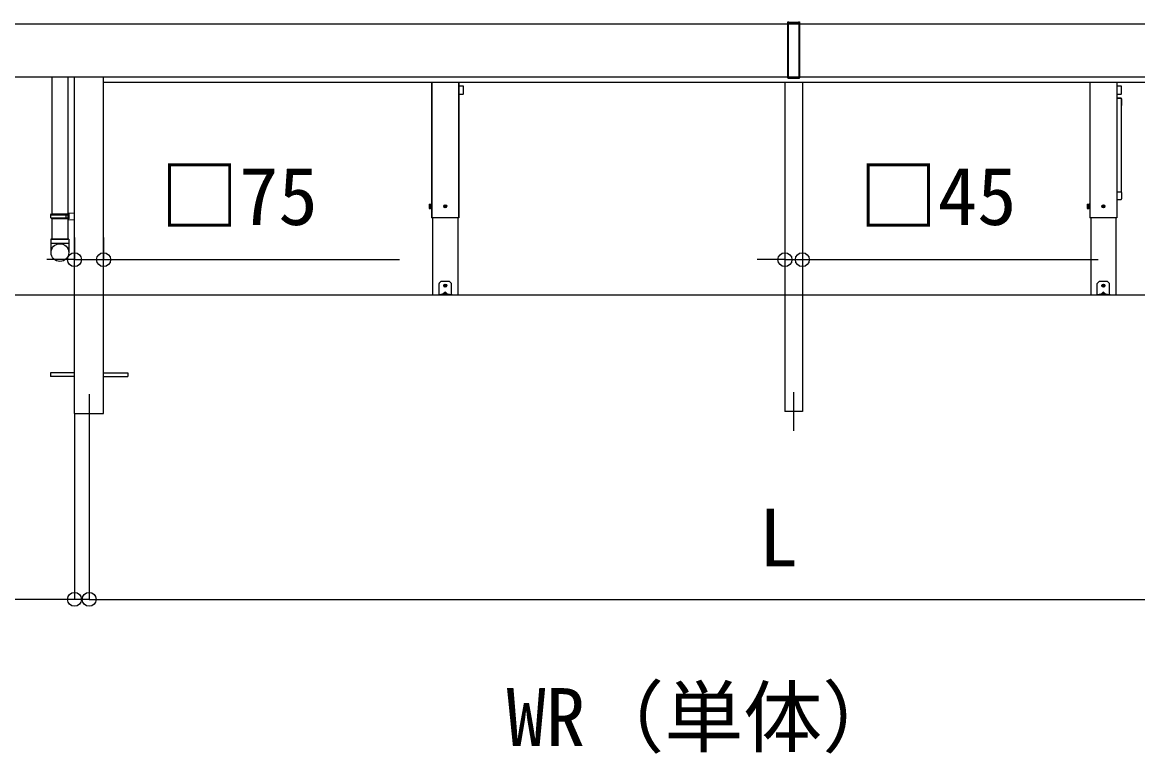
# Model space of a CAD drawing. Units: millimetres, scale not verified. Extents: x -10500 to 10500, y -15600 to 15524.
# Drawn here: x -7966 to -5084, y 8456 to 10344 of the extents above; entities that cross this region are included whole.
import ezdxf
from ezdxf.enums import TextEntityAlignment as Align

# ---------------------------------------------------------------- set-up
doc = ezdxf.new("R2010")
doc.units = ezdxf.units.MM
doc.header["$LTSCALE"] = 80
for name, color, linetype in [('0-3_YKK_12', 2, 'Continuous'), ('0-5_YKK_A1', 4, 'Continuous'), ('0-6_YKK_D', 6, 'Continuous')]:
    doc.layers.add(name, color=color, linetype=linetype)
doc.styles.add('ＭＳ ゴシック', font='')
doc.styles.get('ＭＳ ゴシック').set_extended_font_data('MS Gothic')

msp = doc.modelspace()

# ---------------------------------------------------------------- linework, layer by layer
at = {"layer": '0-3_YKK_12'}
for p, q in [((-7793, 9384.5), (-7793, 9284.5)), ((-5973, 9389.5), (-5973, 9289.5))]:
    msp.add_line(p, q, dxfattribs=at)
at = {"layer": '0-5_YKK_A1'}
for p, q in [((-5988, 10343.59), (-5988, 10346)), ((-5987, 10346.71), (-5987, 10344.29)), ((-5959, 10344.29), (-5959, 10346.71)), ((-5958, 10346), (-5958, 10343.59)), ((8068.31, 10339.5), (-9871.02, 10339.5)), ((-5988, 10203.41), (-5988, 10343.59)), ((-5958, 10343.59), (-5959, 10343.59)), ((-5959, 10203.41), (-5959, 10343.59)), ((-5958, 10343.59), (-5958, 10203.41)), ((-5988, 10202.5), (-8657, 10202.5)), ((-7889.5, 10202.5), (-7889.5, 9849.5)), ((-7847.5, 10202.5), (-7847.5, 9784.5)), ((-5988, 10201), (-5988, 10203.41)), ((-5988, 10203.41), (-5987, 10203.41)), ((-5987, 10203.41), (-5959, 10203.41)), ((-5987, 10202.71), (-5987, 10203.41)), ((-5959, 10202.71), (-5987, 10202.71)), ((-5987, 10202.71), (-5987, 10200.29)), ((-5987, 10200.29), (-5959, 10200.29)), ((-5987, 10200.29), (-5987, 10200)), ((-5959, 10200), (-5987, 10200)), ((-5959, 10203.41), (-5958, 10203.41)), ((-5959, 10202.71), (-5959, 10203.41)), ((-5959, 10200.29), (-5959, 10202.71)), ((-5959, 10200.29), (-5959, 10200)), ((-5958, 10203.41), (-5958, 10201)), ((-3289, 10202.5), (-5958, 10202.5)), ((-7755.5, 10189.5), (-4190.5, 10189.5)), ((-6908.08, 10189.5), (-6908.08, 9839.5)), ((-6908, 10189.5), (-6908, 9839.5)), ((-6838, 10189.5), (-6838, 9839.5)), ((-6837.92, 9839.5), (-6837.92, 10189.5)), ((-6826.8, 10179.7), (-6837.2, 10179.7)), ((-6825.8, 10160.3), (-6825.8, 10178.7)), ((-5208.08, 10189.5), (-5208.08, 9839.5)), ((-5208, 10189.5), (-5208, 9839.5)), ((-5138, 10189.5), (-5138, 9839.5)), ((-5137.92, 10189.5), (-5137.92, 9839.5)), ((-5126.8, 10179.7), (-5137.2, 10179.7)), ((-5125.8, 10160.3), (-5125.8, 10178.7)), ((-6837.2, 10159.3), (-6826.8, 10159.3)), ((-5137.2, 10159.3), (-5126.8, 10159.3)), ((-5126.8, 10148.16), (-5137.2, 10148.16)), ((-5126.8, 10147.91), (-5137.2, 10147.91)), ((-5127, 10147.54), (-5137, 10147.54)), ((-5126, 9905.92), (-5126, 10146.62)), ((-5125.8, 10147.16), (-5125.8, 10130.01)), ((-5137.2, 9906.29), (-5126.8, 9906.29)), ((-5137.2, 9887.21), (-5126.8, 9887.21)), ((-5125.8, 9905.36), (-5125.8, 9905.23)), ((-5125.8, 9905.23), (-5125.8, 9904.7)), ((-5125.8, 9904.7), (-5125.8, 9902.14)), ((-5125.8, 9902.14), (-5125.8, 9890.45)), ((-6914.8, 9874.5), (-6914.35, 9875.27)), ((-6914.8, 9874.5), (-6914.8, 9864.5)), ((-6914.35, 9875.27), (-6910.8, 9875.27)), ((-6914.35, 9872.39), (-6910.8, 9872.39)), ((-6914.35, 9866.61), (-6910.8, 9866.61)), ((-6910.8, 9875.27), (-6910.8, 9863.73)), ((-6909.6, 9875.75), (-6908, 9875.75)), ((-6875.24, 9870), (-6874.14, 9870.02)), ((-6875.24, 9869), (-6874.14, 9868.98)), ((-6874.14, 9870.02), (-6873.62, 9870.12)), ((-6874.14, 9868.98), (-6873.62, 9868.88)), ((-6873.52, 9870.64), (-6873.62, 9870.12)), ((-6873.52, 9868.36), (-6873.62, 9868.88)), ((-6873.5, 9871.74), (-6873.52, 9870.64)), ((-6873.5, 9867.26), (-6873.52, 9868.36)), ((-6872.5, 9871.74), (-6872.48, 9870.64)), ((-6872.5, 9867.26), (-6872.48, 9868.36)), ((-6872.48, 9870.64), (-6872.38, 9870.12)), ((-6872.48, 9868.36), (-6872.38, 9868.88)), ((-6871.86, 9870.02), (-6872.38, 9870.12)), ((-6871.86, 9868.98), (-6872.38, 9868.88)), ((-6870.76, 9870), (-6871.86, 9870.02)), ((-6870.76, 9869), (-6871.86, 9868.98)), ((-5214.8, 9874.5), (-5214.35, 9875.27)), ((-5214.8, 9874.5), (-5214.8, 9864.5)), ((-5214.8, 9864.5), (-5214.35, 9863.73)), ((-5214.35, 9875.27), (-5210.8, 9875.27)), ((-5214.35, 9872.39), (-5210.8, 9872.39)), ((-5214.35, 9866.61), (-5210.8, 9866.61)), ((-5214.35, 9863.73), (-5210.8, 9863.73)), ((-5210.8, 9875.27), (-5210.8, 9863.73)), ((-5209.6, 9875.75), (-5208, 9875.75)), ((-5175.24, 9870), (-5174.14, 9870.02)), ((-5175.24, 9869), (-5174.14, 9868.98)), ((-5174.14, 9870.02), (-5173.62, 9870.12)), ((-5174.14, 9868.98), (-5173.62, 9868.88)), ((-5173.52, 9870.64), (-5173.62, 9870.12)), ((-5173.52, 9868.36), (-5173.62, 9868.88)), ((-5173.5, 9871.74), (-5173.52, 9870.64)), ((-5173.5, 9867.26), (-5173.52, 9868.36)), ((-5172.5, 9871.74), (-5172.48, 9870.64)), ((-5172.5, 9867.26), (-5172.48, 9868.36)), ((-5172.48, 9870.64), (-5172.38, 9870.12)), ((-5172.48, 9868.36), (-5172.38, 9868.88)), ((-5171.86, 9870.02), (-5172.38, 9870.12)), ((-5171.86, 9868.98), (-5172.38, 9868.88)), ((-5170.76, 9870), (-5171.86, 9870.02)), ((-5170.76, 9869), (-5171.86, 9868.98)), ((-7891.5, 9847.5), (-7890.5, 9849.5)), ((-7891.5, 9847.5), (-7847.5, 9847.5)), ((-7891.5, 9839.5), (-7891.5, 9847.5)), ((-7891.5, 9839.5), (-7847.5, 9839.5)), ((-7891.5, 9839.5), (-7890.5, 9837.5)), ((-7890.5, 9849.5), (-7845.5, 9849.5)), ((-7890.5, 9837.5), (-7845.5, 9837.5)), ((-7889.5, 9837.5), (-7889.5, 9784.5)), ((-7851.98, 9839.5), (-7852.41, 9837.5)), ((-7847.5, 9852), (-7830.5, 9852.5)), ((-7847.5, 9852), (-7847.5, 9850)), ((-7847.5, 9849.5), (-7847.5, 9837.5)), ((-7847.5, 9837), (-7845.5, 9837)), ((-7847.5, 9837), (-7847.5, 9835)), ((-7847.5, 9835), (-7830.5, 9834.5)), ((-7830.5, 9834.5), (-7830.5, 9852.5)), ((-6837.92, 9839.5), (-6908.08, 9839.5)), ((-6905.65, 9839.5), (-6905.65, 9639.5)), ((-6840.35, 9839.5), (-6840.35, 9639.5)), ((-5137.92, 9839.5), (-5208.08, 9839.5)), ((-5205.65, 9839.5), (-5205.65, 9639.5)), ((-5140.35, 9839.5), (-5140.35, 9639.5)), ((-7845.5, 9784.5), (-7891.5, 9784.5)), ((-7891.5, 9784.5), (-7891.5, 9749.84)), ((-7891.5, 9774.5), (-7845.5, 9774.5)), ((-7889.5, 9784.5), (-7847.5, 9784.5)), ((-7845.5, 9784.5), (-7845.5, 9749.84)), ((-6889, 9642.5), (-6889, 9669.67)), ((-6884, 9675.5), (-6888.41, 9671.09)), ((-6862, 9675.5), (-6884, 9675.5)), ((-6875.24, 9665), (-6874.14, 9665.02)), ((-6875.24, 9664), (-6874.14, 9663.98)), ((-6874.14, 9665.02), (-6873.62, 9665.12)), ((-6874.14, 9663.98), (-6873.62, 9663.88)), ((-6873.52, 9665.64), (-6873.62, 9665.12)), ((-6873.52, 9663.36), (-6873.62, 9663.88)), ((-6873.5, 9666.74), (-6873.52, 9665.64)), ((-6873.5, 9662.26), (-6873.52, 9663.36)), ((-6872.5, 9666.74), (-6872.48, 9665.64)), ((-6872.5, 9662.26), (-6872.48, 9663.36)), ((-6872.48, 9665.64), (-6872.38, 9665.12)), ((-6872.48, 9663.36), (-6872.38, 9663.88)), ((-6871.86, 9665.02), (-6872.38, 9665.12)), ((-6871.86, 9663.98), (-6872.38, 9663.88)), ((-6870.76, 9665), (-6871.86, 9665.02)), ((-6870.76, 9664), (-6871.86, 9663.98)), ((-6857.59, 9671.09), (-6862, 9675.5)), ((-6857, 9642.5), (-6857, 9669.67)), ((-5189, 9642.5), (-5189, 9669.67)), ((-5184, 9675.5), (-5188.41, 9671.09)), ((-5162, 9675.5), (-5184, 9675.5)), ((-5175.24, 9665), (-5174.14, 9665.02)), ((-5175.24, 9664), (-5174.14, 9663.98)), ((-5174.14, 9665.02), (-5173.62, 9665.12)), ((-5174.14, 9663.98), (-5173.62, 9663.88)), ((-5173.52, 9665.64), (-5173.62, 9665.12)), ((-5173.52, 9663.36), (-5173.62, 9663.88)), ((-5173.5, 9666.74), (-5173.52, 9665.64)), ((-5173.5, 9662.26), (-5173.52, 9663.36)), ((-5172.5, 9666.74), (-5172.48, 9665.64)), ((-5172.5, 9662.26), (-5172.48, 9663.36)), ((-5172.48, 9665.64), (-5172.38, 9665.12)), ((-5172.48, 9663.36), (-5172.38, 9663.88)), ((-5171.86, 9665.02), (-5172.38, 9665.12)), ((-5171.86, 9663.98), (-5172.38, 9663.88)), ((-5170.76, 9665), (-5171.86, 9665.02)), ((-5170.76, 9664), (-5171.86, 9663.98)), ((-5157.59, 9671.09), (-5162, 9675.5)), ((-5157, 9642.5), (-5157, 9669.67)), ((8068.31, 9639.5), (-9871.02, 9639.5)), ((-6840.35, 9639.5), (-6905.65, 9639.5)), ((-6889, 9642), (-6889, 9642.5)), ((-6889, 9639.5), (-6889, 9642)), ((-6889, 9642), (-6888.41, 9642)), ((-6888.41, 9639.5), (-6889, 9639.5)), ((-6888.41, 9642), (-6884, 9642)), ((-6862, 9642), (-6884, 9642)), ((-6862, 9639.5), (-6884, 9639.5)), ((-6874.44, 9646.96), (-6878.9, 9642.5)), ((-6877, 9642.92), (-6877, 9642.5)), ((-6877, 9642.5), (-6869, 9642.5)), ((-6876.5, 9642), (-6869.5, 9642)), ((-6867.1, 9642.5), (-6871.56, 9646.96)), ((-6869, 9642.92), (-6869, 9642.5)), ((-6862, 9639.5), (-6862, 9642)), ((-6862, 9642), (-6857.59, 9642)), ((-6857.59, 9639.5), (-6862, 9639.5)), ((-6857.59, 9642), (-6857, 9642)), ((-6857, 9642.5), (-6857, 9642)), ((-5140.35, 9639.5), (-5205.65, 9639.5)), ((-5189, 9642), (-5189, 9642.5)), ((-5189, 9639.5), (-5189, 9642)), ((-5189, 9642), (-5188.41, 9642)), ((-5188.41, 9639.5), (-5189, 9639.5)), ((-5188.41, 9642), (-5184, 9642)), ((-5162, 9642), (-5184, 9642)), ((-5162, 9639.5), (-5184, 9639.5)), ((-5174.44, 9646.96), (-5178.9, 9642.5)), ((-5177, 9642.92), (-5177, 9642.5)), ((-5177, 9642.5), (-5169, 9642.5)), ((-5176.5, 9642), (-5169.5, 9642)), ((-5167.1, 9642.5), (-5171.56, 9646.96)), ((-5169, 9642.92), (-5169, 9642.5)), ((-5162, 9639.5), (-5162, 9642)), ((-5162, 9642), (-5157.59, 9642)), ((-5157.59, 9639.5), (-5162, 9639.5)), ((-5157.59, 9642), (-5157, 9642)), ((-5157, 9642.5), (-5157, 9642)), ((-7830.5, 9439), (-7893, 9439)), ((-7893, 9439), (-7893, 9430)), ((-7830.5, 9430), (-7893, 9430)), ((-7755.5, 9439), (-7693, 9439)), ((-7755.5, 9430), (-7693, 9430)), ((-7693, 9439), (-7693, 9430)), ((-5950.5, 9339.5), (-5995.5, 9339.5)), ((-7830.5, 9334.5), (-7755.5, 9334.5))]:
    msp.add_line(p, q, dxfattribs=at)
for points in [[(-5987, 10344.29), (-5987, 10343.59), (-5988, 10343.59)], [(-5987, 10344.29), (-5959, 10344.29), (-5959, 10343.59), (-5987, 10343.59), (-5987, 10203.41)], [(-7830.5, 9334.5), (-7830.5, 9639.5), (-7830.5, 10202.5)], [(-7755.5, 9334.5), (-7755.5, 9639.5), (-7755.5, 10202.5)], [(-5995.5, 10189.5), (-5995.5, 9639.5), (-5995.5, 9339.5)], [(-5950.5, 10189.5), (-5950.5, 9639.5), (-5950.5, 9339.5)], [(-5125.8, 9890.45), (-5125.8, 9888.4), (-5125.8, 9888.21)], [(-6914.8, 9864.5), (-6914.35, 9863.73), (-6910.8, 9863.73)], [(-6908, 9863.25), (-6909.6, 9863.25), (-6909.6, 9875.75)], [(-5208, 9863.25), (-5209.6, 9863.25), (-5209.6, 9875.75)], [(-7851.98, 9839.5), (-7851.98, 9847.5), (-7852.41, 9849.5)], [(-7847.5, 9850), (-7845.5, 9850), (-7845.5, 9837)], [(-6884, 9642), (-6884, 9639.5), (-6888.41, 9639.5)], [(-6857, 9642), (-6857, 9639.5), (-6857.59, 9639.5)], [(-5184, 9642), (-5184, 9639.5), (-5188.41, 9639.5)], [(-5157, 9642), (-5157, 9639.5), (-5157.59, 9639.5)]]:
    msp.add_lwpolyline(points, dxfattribs=at)
for points in [[(-6910.8, 9875.25), (-6909.6, 9875.25), (-6909.6, 9863.75), (-6910.8, 9863.75)], [(-5210.8, 9875.25), (-5209.6, 9875.25), (-5209.6, 9863.75), (-5210.8, 9863.75)]]:
    msp.add_lwpolyline(points, close=True, dxfattribs=at)
for centre, radius in [((-6873, 9869.5), 4), ((-6870.88, 9867.38), 0.3), ((-5173, 9869.5), 4), ((-5170.88, 9867.38), 0.3), ((-7868.41, 9749.84), 22.91), ((-6873, 9664.5), 4), ((-6870.88, 9662.38), 0.3), ((-5173, 9664.5), 4), ((-5170.88, 9662.38), 0.3)]:
    msp.add_circle(centre, radius, dxfattribs=at)
for centre, radius, start, end in [((-5987.12, 10343.41), 0.893, 81.95053, 168.57825), ((-5958.88, 10343.41), 0.893, 11.42175, 98.04947), ((-5987.13, 10203.59), 0.893, 191.42175, 278.04947), ((-5987.13, 10201.18), 0.893, 191.42175, 278.04947), ((-5987, 10201), 1, 180, 270), ((-5958.88, 10203.59), 0.893, 261.95053, 348.57825), ((-5958.88, 10201.18), 0.893, 261.95053, 348.57825), ((-5959, 10201), 1, 270, 0), ((-6837.2, 10178.7), 1, 90, 136.07133), ((-6826.8, 10178.7), 1, 0, 90), ((-5137.2, 10178.7), 1, 90, 136.07133), ((-5126.8, 10178.7), 1, 0, 90), ((-6837.2, 10160.3), 1, 223.92867, 270), ((-6826.8, 10160.3), 1, 270, 0), ((-5137.2, 10160.3), 1, 223.92867, 270), ((-5137.2, 10147.16), 1, 90, 136.07133), ((-5137.21, 10146.89), 1.03, 89.33234, 133.67747), ((-5137.04, 10146.58), 0.964, 87.79679, 156.39643), ((-5126.96, 10146.58), 0.964, 2.3873, 92.20321), ((-5126.8, 10160.3), 1, 270, 0), ((-5126.8, 10147.16), 1, 0, 90), ((-5126.76, 10146.95), 0.964, 2.3873, 92.20321), ((-5126.68, 10130.01), 0.881, 320.61871, 359.66491), ((-5137.24, 9905.32), 0.964, 87.79679, 135.1392), ((-5137.2, 9888.21), 1, 223.92867, 270), ((-5126.76, 9905.32), 0.964, 2.3873, 92.20321), ((-5126.8, 9888.21), 1, 270, 0), ((-6912.24, 9873.83), 2.56, 145.61708, 214.38292), ((-6905.25, 9869.5), 9.55, 162.41276, 197.58724), ((-6912.24, 9865.17), 2.56, 145.61708, 214.38292), ((-6873, 9869.5), 2.3, 167.44414, 192.55586), ((-6873, 9869.5), 2.3, 77.44414, 102.55586), ((-6873, 9869.5), 2.3, 257.44414, 282.55586), ((-6873, 9869.5), 2.3, 347.44414, 12.55586), ((-5212.24, 9873.83), 2.56, 145.61708, 214.38292), ((-5205.25, 9869.5), 9.55, 162.41276, 197.58724), ((-5212.24, 9865.17), 2.56, 145.61708, 214.38292), ((-5173, 9869.5), 2.3, 167.44414, 192.55586), ((-5173, 9869.5), 2.3, 77.44414, 102.55586), ((-5173, 9869.5), 2.3, 257.44414, 282.55586), ((-5173, 9869.5), 2.3, 347.44414, 12.55586), ((-6887, 9669.67), 2, 135, 180), ((-6873, 9664.5), 2.3, 167.44414, 192.55586), ((-6873, 9664.5), 2.3, 77.44414, 102.55586), ((-6873, 9664.5), 2.3, 257.44414, 282.55586), ((-6873, 9664.5), 2.3, 347.44414, 12.55586), ((-6859, 9669.67), 2, 0, 45), ((-5187, 9669.67), 2, 135, 180), ((-5173, 9664.5), 2.3, 167.44414, 192.55586), ((-5173, 9664.5), 2.3, 77.44414, 102.55586), ((-5173, 9664.5), 2.3, 257.44414, 282.55586), ((-5173, 9664.5), 2.3, 347.44414, 12.55586), ((-5159, 9669.67), 2, 0, 45), ((-6876, 9642.92), 1, 126.03188, 180), ((-6876.5, 9642.5), 0.5, 180, 270), ((-6873, 9638.8), 6.1, 53.96812, 126.03188), ((-6869.5, 9642.5), 0.5, 270, 0), ((-6870, 9642.92), 1, 0, 53.96812), ((-5176, 9642.92), 1, 126.03188, 180), ((-5176.5, 9642.5), 0.5, 180, 270), ((-5173, 9638.8), 6.1, 53.96812, 126.03188), ((-5169.5, 9642.5), 0.5, 270, 0), ((-5170, 9642.92), 1, 0, 53.96812)]:
    msp.add_arc(centre, radius, start, end, dxfattribs=at)
for centre, major_axis, ratio, start_param, end_param in [((-6878.4, 9642.5), (0.688, 0.425), 0.381966, 2.1243707, 3.695167), ((-6873, 9644.07), (0, -3.54), 0.707107, 2.5261129, 3.7570724), ((-6867.6, 9642.5), (0.688, -0.425), 0.381966, 5.7296109, 7.3004073), ((-5178.4, 9642.5), (0.688, 0.425), 0.381966, 2.1243707, 3.695167), ((-5173, 9644.07), (0, -3.54), 0.707107, 2.5261129, 3.7570724), ((-5167.6, 9642.5), (0.688, -0.425), 0.381966, 5.7296109, 7.3004073)]:
    msp.add_ellipse(centre, major_axis=major_axis, ratio=ratio, start_param=start_param, end_param=end_param, dxfattribs=at)
at = {"layer": '0-6_YKK_D'}
for p, q in [((-7830.5, 9788.5), (-7830.5, 9730.61)), ((-7755.5, 9788.5), (-7755.5, 9730.61)), ((-5995.5, 9788.5), (-5995.5, 9730.61)), ((-5950.5, 9788.5), (-5950.5, 9730.61)), ((-7830.5, 9731.61), (-7902.5, 9731.61)), ((-7830.5, 9731.61), (-7755.5, 9731.61)), ((-7755.5, 9731.61), (-6991.36, 9731.61)), ((-5995.5, 9731.61), (-6067.5, 9731.61)), ((-5995.5, 9731.61), (-5950.5, 9731.61)), ((-5950.5, 9731.61), (-5186.36, 9731.61)), ((-7830.5, 9333.5), (-7830.5, 8853.5)), ((-7793, 9283.5), (-7793, 8853.5)), ((-7793, 9283.5), (-7793, 8853.5)), ((-7830.5, 8854.5), (-8529.73, 8854.5)), ((-7793, 8854.5), (-7830.5, 8854.5)), ((-7793, 8854.5), (-4153, 8854.5)), ((-7793, 8854.5), (-7721, 8854.5))]:
    msp.add_line(p, q, dxfattribs=at)
for centre in [(-7830.5, 9731.61), (-7755.5, 9731.61), (-5995.5, 9731.61), (-5950.5, 9731.61), (-7830.5, 8854.5), (-7793, 8854.5), (-7793, 8854.5)]:
    msp.add_circle(centre, 18, dxfattribs=at)

# ---------------------------------------------------------------- texts
at = {"layer": '0-6_YKK_D', "style": 'ＭＳ ゴシック'}
for s, p in [('□75', (-7609.75, 9776.24)), ('□45', (-5804.75, 9776.24)), ('L', (-6062.83, 8894.5)), ('WR（単体）', (-6714.85, 8430.7))]:
    msp.add_text(s, height=149.6, dxfattribs=at).set_placement(p, align=Align.BOTTOM_LEFT)

doc.saveas('drawing.dxf')
